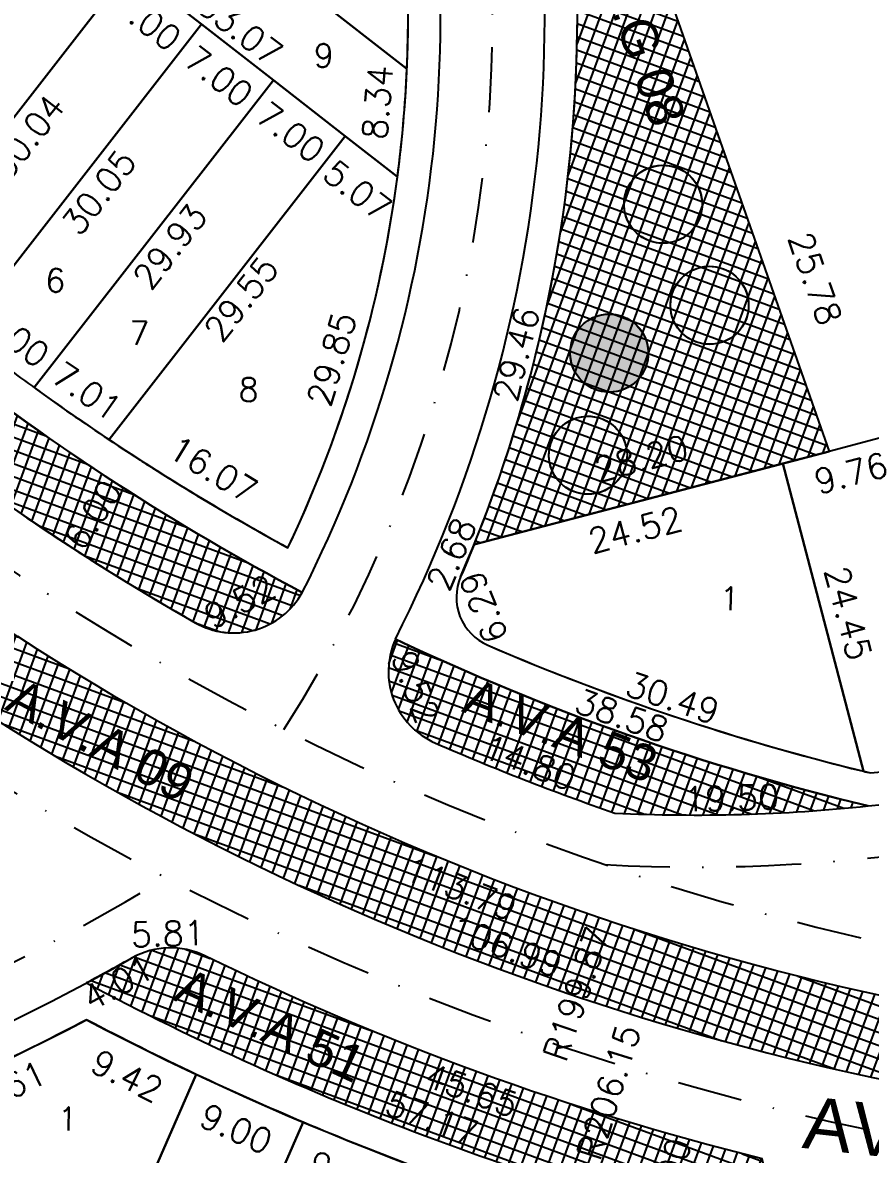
# Model space of a CAD drawing. Header units: millimetres. Extents: x -4430026 to 4783824, y 584 to 9593110.
# Drawn here: x 2916.1 to 2981.2, y 740.9 to 827.9 of the extents above; entities that cross this region are included whole.
import ezdxf
from ezdxf.enums import TextEntityAlignment as Align

# ---------------------------------------------------------------- set-up
doc = ezdxf.new("R2010")
doc.units = ezdxf.units.MM
doc.linetypes.add('CONTINUO', pattern=[0])
doc.linetypes.add('DASHDOT', pattern=[1, 0.5, -0.25, 0, -0.25])
for name, color, linetype in [('Bra-Rua Calçadas', 1, 'Continuous'), ('Calçada', 1, 'Continuous'), ('Cota', 8, 'Continuous'), ('EIXO DAS VIAS', 252, 'DASHDOT'), ('Lotes', 2, 'Continuous'), ('MOLHO', 88, 'Continuous'), ('Nomes de Ruas', 3, 'Continuous'), ('Numero de lotes', 5, 'Continuous'), ('TXT A.VERDES', 7, 'Continuous'), ('Área Verde Alameda etc.', 92, 'Continuous'), ('Área Verde Geral', 98, 'Continuous')]:
    doc.layers.add(name, color=color, linetype=linetype)
doc.styles.add('arcad1', font='romans.shx')
doc.styles.add('ARIAL', font='arial.ttf', dxfattribs={"height": 0.25})
doc.styles.add('ROMANS', font='romans.shx')
doc.dimstyles.new('BOLA100', dxfattribs={"dimscale": 0, "dimtxt": 1.9, "dimasz": 0.18, "dimexe": 0.18, "dimexo": 0.063, "dimgap": 0, "dimtad": 1, "dimzin": 4, "dimdsep": 46, "dimtxsty": 'ROMANS', "dimcen": 0.09, "dimse1": 1, "dimse2": 1, "dimsd1": 1, "dimsd2": 1, "dimclrt": 256, "dimaunit": 1, "dimadec": 4, "dimazin": 0, "dimtfac": 1.2, "dimtix": 1, "dimtmove": 2, "dimatfit": 3, "dimfxl": 1, "dimtvp": 2, "dimtolj": 1, "dimtzin": 4, "dimarcsym": 0})
pattern_1 = [(69.82082076021932, (-350710.3129513949, -9590084.730252339), (-0.8940340631347666, 0.3285716724776191), []), (159.8208207602193, (-350710.3129513949, -9590084.730252339), (-0.3285716724776191, -0.8940340631347666), [])]

# ---------------------------------------------------------------- blocks, each defined once
blk = doc.blocks.new('*D6664')
at = {"layer": 'DEFPOINTS', "color": 0}
for p in [(2990.083176370697, 772.9702470507957), (2980.325322829174, 771.702085230548), (2980.643164598385, 770.4915825465273)]:
    blk.add_point(p, dxfattribs=at)
at = {"layer": 'Cota', "insert": (2985.121907032408, 772.6497684065037), "char_height": 1.9, "attachment_point": 5, "rotation": 14.712059511413436, "style": 'ROMANS'}
blk.add_mtext('\\A1;9.76', dxfattribs=at)
blk = doc.blocks.new('*D6665')
at = {"layer": 'DEFPOINTS', "color": 0}
for p in [(2974.468707655544, 794.0070466679076), (2975.230165789622, 791.1070278305826), (2950.753626524458, 787.7801762782524)]:
    blk.add_point(p, dxfattribs=at)
at = {"layer": 'Cota', "insert": (2963.131361773463, 788.9124462407418), "char_height": 1.9, "attachment_point": 5, "rotation": 14.712059466692104, "style": 'ROMANS'}
blk.add_mtext('\\A1;24.52', dxfattribs=at)
blk = doc.blocks.new('*D6666')
at = {"layer": 'DEFPOINTS', "color": 0}
for p in [(2983.908719432062, 796.4857111648212), (2974.468707656941, 794.0070466641824), (2984.670177567608, 793.585692331118)]:
    blk.add_point(p, dxfattribs=at)
at = {"layer": 'Cota', "insert": (2979.70890823005, 793.2652136805104), "char_height": 1.9, "attachment_point": 5, "rotation": 14.712059511413422, "style": 'ROMANS'}
blk.add_mtext('\\A1;9.76', dxfattribs=at)
blk = doc.blocks.new('*D6685')
at = {"layer": 'DEFPOINTS', "color": 0}
for p in [(2975.467862521714, 794.0943283389122), (2973.115854755496, 793.4767615069187), (2979.326350893346, 769.8240418471881)]:
    blk.add_point(p, dxfattribs=at)
at = {"layer": 'Cota', "insert": (2979.491964195589, 782.5092319597998), "char_height": 1.9, "attachment_point": 5, "rotation": 284.7120594752362, "style": 'ROMANS'}
blk.add_mtext('\\A1;24.45', dxfattribs=at)
blk = doc.blocks.new('*D6757')
at = {"layer": 'DEFPOINTS', "color": 0}
for p in [(2927.735311527724, 747.647022582639), (2930.296073624024, 746.5294927997465), (2917.126418642221, 723.3372894544641)]:
    blk.add_point(p, dxfattribs=at)
at = {"layer": 'Cota', "insert": (2924.120928024175, 734.7546038374062), "char_height": 1.9, "attachment_point": 5, "rotation": 66.4232954322444, "style": 'ROMANS'}
blk.add_mtext('\\A1;26.52', dxfattribs=at)
blk = doc.blocks.new('*D6758')
at = {"layer": 'DEFPOINTS', "color": 0}
for p in [(2935.951502711499, 743.9726763647539), (2938.481966017545, 742.8683691300326), (2925.375147500528, 719.7375016492344)]:
    blk.add_point(p, dxfattribs=at)
at = {"layer": 'Cota', "insert": (2932.323089254978, 731.1307593740564), "char_height": 1.9, "attachment_point": 5, "rotation": 66.42329542986596, "style": 'ROMANS'}
blk.add_mtext('\\A1;26.44', dxfattribs=at)
blk = doc.blocks.new('*D6927')
at = {"layer": 'DEFPOINTS', "color": 0}
for p in [(2918.769131414114, 836.3620681763184), (2920.959070367718, 834.6568529149422), (2900.313444198562, 812.660175949384)]:
    blk.add_point(p, dxfattribs=at)
at = {"layer": 'Cota', "insert": (2910.98166230199, 823.3895617709347), "char_height": 1.9, "attachment_point": 5, "rotation": 52.09357717956143, "style": 'ROMANS'}
blk.add_mtext('\\A1;30.04', dxfattribs=at)
blk = doc.blocks.new('*D6928')
at = {"layer": 'DEFPOINTS', "color": 0}
for p in [(2924.292237944422, 832.0614526160548), (2926.447525886443, 830.3832186706629), (2905.834737537416, 808.3572317734847)]:
    blk.add_point(p, dxfattribs=at)
at = {"layer": 'Cota', "insert": (2916.469211224902, 819.1147632187278), "char_height": 1.9, "attachment_point": 5, "rotation": 52.09357718802846, "style": 'ROMANS'}
blk.add_mtext('\\A1;30.04', dxfattribs=at)
blk = doc.blocks.new('*D6929')
at = {"layer": 'DEFPOINTS', "color": 0}
for p in [(2929.815344474731, 827.760837048341), (2931.920157125902, 826.1219061326642), (2911.356030873942, 804.0542875975859)]:
    blk.add_point(p, dxfattribs=at)
at = {"layer": 'Cota', "insert": (2921.940935867507, 814.8522863766848), "char_height": 1.9, "attachment_point": 5, "rotation": 52.093577184261704, "style": 'ROMANS'}
blk.add_mtext('\\A1;30.05', dxfattribs=at)
blk = doc.blocks.new('*D6930')
at = {"layer": 'DEFPOINTS', "color": 0}
for p in [(2935.338451004109, 823.4602214843521), (2937.336543666567, 821.9043890282617), (2916.949785063496, 799.8444019631038)]:
    blk.add_point(p, dxfattribs=at)
at = {"layer": 'Cota', "insert": (2927.392646238243, 810.6801342370127), "char_height": 1.9, "attachment_point": 5, "rotation": 52.093577186034665, "style": 'ROMANS'}
blk.add_mtext('\\A1;29.93', dxfattribs=at)
blk = doc.blocks.new('*D6931')
at = {"layer": 'DEFPOINTS', "color": 0}
for p in [(2940.861557541402, 819.1596059203637), (2942.688288600058, 817.7372056867666), (2922.708132015064, 795.8458961453775)]:
    blk.add_point(p, dxfattribs=at)
at = {"layer": 'Cota', "insert": (2932.862011378892, 806.664005768678), "char_height": 1.9, "attachment_point": 5, "rotation": 52.093577183841774, "style": 'ROMANS'}
blk.add_mtext('\\A1;29.55', dxfattribs=at)
blk = doc.blocks.new('*D6941')
at = {"layer": 'DEFPOINTS', "color": 0}
for p in [(2923.069746975308, 841.8851747122148), (2945.594192512786, 824.3463167232019), (2944.124041216428, 822.4582609083243)]:
    blk.add_point(p, dxfattribs=at)
at = {"layer": 'Cota', "insert": (2933.445473416601, 831.9772543596766), "char_height": 1.9, "attachment_point": 5, "rotation": 322.09357716465945, "style": 'ROMANS'}
blk.add_mtext('\\A1;28.55', dxfattribs=at)
blk = doc.blocks.new('*D6942')
at = {"layer": 'DEFPOINTS', "color": 0}
for p in [(2918.769131412717, 836.3620681800437), (2944.865320531173, 816.0420405976959), (2945.233162865444, 816.5144456215182)]:
    blk.add_point(p, dxfattribs=at)
at = {"layer": 'Cota', "insert": (2932.768723279362, 827.4240238749755), "char_height": 1.9, "attachment_point": 5, "rotation": 322.09357716465945, "style": 'ROMANS'}
blk.add_mtext('\\A1;33.07', dxfattribs=at)
blk = doc.blocks.new('*D6946')
at = {"layer": 'DEFPOINTS', "color": 0}
for p in [(2924.292237943026, 832.0614526160546), (2929.8153444738, 827.7608370502035), (2927.793717336775, 825.1645431306406)]:
    blk.add_point(p, dxfattribs=at)
at = {"layer": 'Cota', "insert": (2925.615819040977, 828.0644153712813), "char_height": 1.9, "attachment_point": 5, "rotation": 322.09357716465945, "style": 'ROMANS'}
blk.add_mtext('\\A1;7.00', dxfattribs=at)
blk = doc.blocks.new('*D6947')
at = {"layer": 'DEFPOINTS', "color": 0}
for p in [(2929.815344474266, 827.7608370502037), (2935.338451004574, 823.4602214843524), (2933.316823864513, 820.86392756089)]:
    blk.add_point(p, dxfattribs=at)
at = {"layer": 'Cota', "insert": (2931.13892556886, 823.7637998014181), "char_height": 1.9, "attachment_point": 5, "rotation": 322.09357716465945, "style": 'ROMANS'}
blk.add_mtext('\\A1;7.00', dxfattribs=at)
blk = doc.blocks.new('*D6948')
at = {"layer": 'DEFPOINTS', "color": 0}
for p in [(2935.338451004109, 823.4602214843526), (2940.861557538608, 819.1596059166384), (2938.839930395863, 816.5633119897279)]:
    blk.add_point(p, dxfattribs=at)
at = {"layer": 'Cota', "insert": (2936.662032098453, 819.4631842316232), "char_height": 1.9, "attachment_point": 5, "rotation": 322.09357716465945, "style": 'ROMANS'}
blk.add_mtext('\\A1;7.00', dxfattribs=at)
blk = doc.blocks.new('*D6949')
at = {"layer": 'DEFPOINTS', "color": 0}
for p in [(2940.861557538608, 819.159605918501), (2944.865320528845, 816.0420405883829), (2942.84369338896, 813.4457466651465)]:
    blk.add_point(p, dxfattribs=at)
at = {"layer": 'Cota', "insert": (2941.802224699279, 814.993179768373), "char_height": 1.9, "attachment_point": 5, "rotation": 322.09357716465945, "style": 'ROMANS'}
blk.add_mtext('\\A1;5.07', dxfattribs=at)
blk = doc.blocks.new('*D6953')
at = {"layer": 'DEFPOINTS', "color": 0}
for p in [(2911.356030873942, 804.0542875957235), (2917.708375118821, 800.8523548289197), (2916.949785063962, 799.8444019612409)]:
    blk.add_point(p, dxfattribs=at)
at = {"layer": 'Cota', "insert": (2915.482762570959, 803.7163475899529), "char_height": 1.9, "attachment_point": 5, "rotation": 323.0347095750185, "style": 'ROMANS'}
blk.add_mtext('\\A1;7.00', dxfattribs=at)
blk = doc.blocks.new('*D7284')
at = {"layer": 'DEFPOINTS', "color": 0}
for p in [(3024.396313811057, 948.4351791050775), (2960.549410464113, 759.0388850085923)]:
    blk.add_point(p, dxfattribs=at)
at = {"layer": 'Cota', "insert": (2958.600601973814, 753.2579138558845), "char_height": 1.9, "attachment_point": 5, "rotation": 71.37065472917608, "style": 'ROMANS'}
blk.add_mtext('\\A1;R199.87', dxfattribs=at)
blk = doc.blocks.new('*D7285')
at = {"layer": 'DEFPOINTS', "color": 0}
for p in [(3024.396313805004, 948.4351791050768), (2962.953946048264, 751.6561039630813)]:
    blk.add_point(p, dxfattribs=at)
at = {"layer": 'Cota', "insert": (2961.094252566678, 745.7001361456254), "char_height": 1.9, "attachment_point": 5, "rotation": 72.65952952900368, "style": 'ROMANS'}
blk.add_mtext('\\A1;R206.15', dxfattribs=at)
blk = doc.blocks.new('*D7299')
at = {"layer": 'DEFPOINTS', "color": 0}
for p in [(3081.13664826109, 824.9613714889783), (3081.860416565544, 822.204894641463), (2978.02908972603, 794.9418964256089)]:
    blk.add_point(p, dxfattribs=at)
at = {"layer": 'Cota', "insert": (3028.979721390735, 812.2487259860428), "char_height": 1.9, "attachment_point": 5, "rotation": 14.712059465604645, "style": 'ROMANS'}
blk.add_mtext('\\A1;107.35', dxfattribs=at)
blk = doc.blocks.new('*D7413')
at = {"layer": 'DEFPOINTS', "color": 0}
for p in [(2971.787334982125, 820.0753346044872), (2969.486892804839, 819.2675099615493), (2978.029089719393, 794.9418964256087)]:
    blk.add_point(p, dxfattribs=at)
at = {"layer": 'Cota', "insert": (2976.954774033018, 808.2272873323811), "char_height": 1.9, "attachment_point": 5, "rotation": 289.3492650133502, "style": 'ROMANS'}
blk.add_mtext('\\A1;25.78', dxfattribs=at)
blk = doc.blocks.new('*D7414')
at = {"layer": 'DEFPOINTS', "color": 0}
for p in [(2947.549020833085, 887.3091623159136), (2945.808033412659, 886.6977961380521), (2969.48689280484, 819.2675099615496)]:
    blk.add_point(p, dxfattribs=at)
at = {"layer": 'Cota', "insert": (2960.284791122787, 853.9087787235377), "char_height": 1.9, "attachment_point": 5, "rotation": 289.34926501402447, "style": 'ROMANS'}
blk.add_mtext('\\A1;71.47', dxfattribs=at)
blk = doc.blocks.new('*D7415')
at = {"layer": 'DEFPOINTS', "color": 0}
for p in [(2977.472471644515, 797.0617804118007), (2978.029089719394, 794.9418964256088), (2950.753626518288, 787.7801762950163)]:
    blk.add_point(p, dxfattribs=at)
at = {"layer": 'Cota', "insert": (2963.593476593659, 794.3997739515735), "char_height": 1.9, "attachment_point": 5, "rotation": 14.712059447139094, "style": 'ROMANS'}
blk.add_mtext('\\A1;28.20', dxfattribs=at)
blk = doc.blocks.new('*D7621')
at = {"layer": 'DEFPOINTS', "color": 0}
for p in [(2922.206041608296, 793.1798541252945), (2918.907247494673, 788.1680722670144), (2920.615925094157, 787.0434072742742)]:
    blk.add_point(p, dxfattribs=at)
at = {"layer": 'Cota', "insert": (2921.471790023397, 790.0716072714115), "char_height": 1.9, "attachment_point": 5, "rotation": 56.646774077391505, "style": 'ROMANS'}
blk.add_mtext('\\A1;6.00', dxfattribs=at)
blk = doc.blocks.new('*D7622')
at = {"layer": 'DEFPOINTS', "color": 0}
for p in [(2966.071071589271, 742.3824923237219), (2964.436917754611, 736.6093180415585), (2965.87881283796, 736.2011754384653)]:
    blk.add_point(p, dxfattribs=at)
at = {"layer": 'Cota', "insert": (2965.781803827885, 739.3465036031971), "char_height": 1.9, "attachment_point": 5, "rotation": 74.19531221067908, "style": 'ROMANS'}
blk.add_mtext('\\A1;6.00', dxfattribs=at)

msp = doc.modelspace()

# ---------------------------------------------------------------- hatches: boundary and pattern name
at = {"layer": 'MOLHO'}
msp.add_hatch(color=256, dxfattribs=at).paths.add_polyline_path([(2963.844077916221, 803.7922605071703, 1), (2958.43602924036, 801.1936051808784, 1)])
at = {"layer": 'Área Verde Alameda etc.'}
h = msp.add_hatch(dxfattribs=at)
h.set_pattern_fill('ANSI37', color=256, scale=0.3, angle=24.82082076021936, style=0)
h.set_pattern_definition(pattern_1)
edge = h.paths.add_edge_path()
edge.add_line((2909.790788197761, 802.1045904811958), (2877.086714675521, 827.5920612831155))
edge.add_line((2877.086714675521, 827.5920612831155), (2877.085160508623, 827.5900653265903))
edge.add_arc((2881.819251821305, 823.9038234130035), 6.000000000191874, 142.0935771663655, 232.0694205372137)
edge.add_line((2878.131014283617, 819.1712866891662), (2906.810929290355, 796.8199885935078))
edge.add_arc((3024.396313775726, 948.4351791143904), 191.8684149130748, 232.2045804685509, 240.2955897778108)
edge.add_arc((2932.294530772941, 786.9973308500389), 6.005785272553489, 240.318710504116, 331.1653771367256)
edge.add_arc((3024.396399081963, 948.4352986440549), 185.868561617041, 231.9320983565923, 242.14628792342512, ccw=False)
h = msp.add_hatch(dxfattribs=at)
h.set_pattern_fill('ANSI37', color=256, scale=0.3, angle=24.82082076021936, style=0)
h.set_pattern_definition(pattern_1)
edge = h.paths.add_edge_path()
edge.add_line((2901.171908753795, 791.0721298102776), (2870.063660260626, 815.3159162775169))
edge.add_arc((2868.834247749053, 813.7384040356169), 1.999999999239229, 52.06942057050714, 142.0935772170054)
edge.add_line((2867.256217311007, 814.9671513382832), (2866.007392318324, 813.3633359373102))
edge.add_arc((2867.585422756138, 812.1345886327813), 2.000000000262974, 142.093577170805, 232.0422812626653)
edge.add_line((2866.355263161344, 810.5576589033494), (2905.398265087848, 780.1002944969127))
edge.add_arc((3024.396313789695, 948.4351791106651), 206.1484149169539, 234.7430286820938, 264.4793448035696)
edge.add_arc((3004.756299685791, 745.2336900420974), 1.99999999886292, 264.4793447441222, 349.8062617073801)
edge.add_arc((3034.282748342886, 739.9243746605257), 28.00000000269185, 165.4188903751933, 169.8062616886033, ccw=False)
edge.add_arc((3005.248981591651, 747.4768834077308), 1.999999999638153, 345.4188903867997, 444.5572813103912)
edge.add_arc((3024.396313793304, 948.4351791088025), 199.8684149182123, 231.9369935703489, 264.55728130797, ccw=False)
h = msp.add_hatch(dxfattribs=at)
h.set_pattern_fill('ANSI37', color=256, scale=0.3, angle=24.82082076021936, style=0)
h.set_pattern_definition(pattern_1)
edge = h.paths.add_edge_path()
edge.add_arc((2950.173730647062, 778.0295576807598), 6.000000000208535, 155.5389643187564, 246.4637841577227)
edge.add_arc((3024.396313826715, 948.4351790994892), 191.8684149208594, 246.4637841535018, 250.8831987602445)
edge.add_arc((2967.742014789417, 893.6312537696699), 126.6344746026324, 267.2020028903773, 276.0242055436395)
edge.add_arc((3024.396313794294, 948.4351791143904), 185.8684149230979, 244.6141444321569, 256.5082209050656, ccw=False)
h = msp.add_hatch(dxfattribs=at)
h.set_pattern_fill('ANSI37', color=256, scale=0.3, angle=24.82082076021936, style=0)
h.set_pattern_definition(pattern_1)
edge = h.paths.add_edge_path()
edge.add_arc((2927.430991658812, 750.7914316915462), 6.000000001507931, 63.86712742307185, 119.3715047369856)
edge.add_arc((2832.336272604169, 919.7537955977509), 187.8847235041645, 298.1493175323851, 299.37150468325655, ccw=False)
edge.add_arc((3024.396313782419, 948.4351791050772), 220.1484149093194, 241.9799375307803, 256.8579278332629)
edge.add_arc((2851.679434131353, 709.9921384547392), 125.0000000169615, 11.09777027722083, 14.16214752852102)
edge.add_arc((3024.396313786785, 948.4351791143904), 214.1484149160334, 243.86712736503148, 256.0802852195177, ccw=False)
at = {"layer": 'Área Verde Geral'}
h = msp.add_hatch(dxfattribs=at)
h.set_pattern_fill('ANSI37', color=256, scale=0.3, angle=24.82082076021936, style=0)
h.set_pattern_definition(pattern_1)
edge = h.paths.add_edge_path()
edge.add_line((2864.679456780535, 1411.853683464278), (2865.13658281915, 1499.256588805516))
edge.add_arc((2869.136529881902, 1499.236010441605), 3.999999996734691, 90.52059015533689, 179.7052353491663, ccw=False)
edge.add_line((2869.100186332931, 1503.235845329289), (2875.157819375267, 1503.290886573542))
edge.add_line((2875.157819375267, 1503.290886573542), (2875.01826039456, 1476.607084181208))
edge.add_line((2875.01826039456, 1476.607084181208), (2874.753264402376, 1425.939735084821))
edge.add_line((2874.753264402376, 1425.939735084821), (2926.573033215349, 1426.822890253786))
edge.add_line((2926.573033215349, 1426.822890253786), (2927.446920072531, 1422.337130274672))
edge.add_line((2927.446920072531, 1422.337130274672), (2930.240279319101, 1407.998501624961))
edge.add_line((2930.240279319101, 1407.998501624961), (2934.953091216144, 1383.807104049299))
edge.add_line((2934.953091216144, 1383.807104049299), (2998.296593699475, 1310.367228804205))
edge.add_line((2998.296593699475, 1310.367228804205), (2967.180375259706, 1181.594584452037))
edge.add_line((2967.180375259706, 1181.594584452037), (2959.415703457185, 1057.308916132946))
edge.add_line((2959.415703457185, 1057.308916132946), (3004.737756819335, 987.7462694626788))
edge.add_line((3004.737756819335, 987.7462694626788), (2953.95327803759, 900.6646788456032))
edge.add_line((2953.95327803759, 900.6646788456032), (2945.808033412659, 886.6977961380521))
edge.add_line((2945.808033412659, 886.6977961380521), (2969.48689280484, 819.2675099615494))
edge.add_line((2969.48689280484, 819.2675099615494), (2978.029089719394, 794.9418964256088))
edge.add_line((2978.029089719394, 794.9418964256088), (2974.468707653565, 794.0070466865341))
edge.add_line((2974.468707653565, 794.0070466865341), (2950.753626518288, 787.7801762950162))
edge.add_arc((2849.90527482411, 828.5608734731118), 108.7816864263655, 337.9827522666773, 353.5009444837125)
edge.add_arc((2849.905274855018, 828.560873482425), 108.7816863969161, 353.5009444769961, 375.8480956382804)
edge.add_line((2954.552070915104, 858.2678317558507), (2945.016525576693, 885.3405753262828))
edge.add_arc((3301.083869156531, 973.1498808675001), 366.7348187773194, 181.5484476625925, 193.853220828954, ccw=False)
edge.add_line((2934.48296978498, 963.2398917954902), (2936.947919489221, 1340.483241690371))
edge.add_arc((2912.948431812563, 1340.640056993861), 23.99999999544698, 359.6256283755271, 412.0935771515877)
edge.add_line((2927.693399468773, 1359.576422236908), (2867.185939143283, 1406.691089348916))
edge.add_arc((2871.179367882245, 1411.81968827178), 6.500000000366806, 179.7003400102184, 232.09357717591018, ccw=False)

# ---------------------------------------------------------------- linework, layer by layer
at = {"layer": 'Bra-Rua Calçadas'}
for points in [[(2909.790788197761, 802.1045904811958), (2877.086714675521, 827.5920612831155), (2877.085160508623, 827.5900653265903, 0.4140900802477399), (2878.131014283617, 819.1712866891662), (2906.810929290355, 796.8199885935078, 0.03531836230149175), (2929.320616159925, 781.7795450538883, 0.418548333717314), (2937.55569118749, 784.1008419711629, -0.04459734124761607)], [(2901.171908753795, 791.0721298102776), (2870.063660260626, 815.3159162775169, 0.4143370552905027), (2867.256217311007, 814.9671513382832), (2866.007392318324, 813.3633359373102, 0.4139513645019107), (2866.355263161344, 810.5576589033494), (2905.398265087848, 780.1002944969127, 0.1304821948115216), (3004.563890508247, 743.2429668810705, 0.390521805094207), (3006.724729595577, 744.879735684071, -0.01914585761048461), (3007.184566041326, 746.9733828250805, 0.4617386958503184), (3005.438682711554, 749.4678664524595, -0.1433018658670353)], [(2944.712272197345, 780.514003615875, 0.4189491371826931), (2947.777758748141, 772.5287105944494, 0.01928572447992799), (2961.560371341055, 767.1477471683661, 0.03851314566596408), (2981.032126376276, 767.6960994564483, -0.05194434249123517)], [(2930.073717621492, 756.178081810523, 0.2470322407682918), (2924.488169217353, 756.0201787781457, -0.005332848017810643), (2920.974836546799, 754.0918678399662, 0.0650088266620318), (2974.341953577345, 734.052610756878, 0.01337166501172139), (2972.88033423653, 740.5754969679306, -0.05334045613578519)]]:
    msp.add_lwpolyline(points, format="xyb", close=True, dxfattribs=at)
for radius, start, end in [(185.8684149169726, 231.9369934593709, 242.1462939018051), (191.8684149169726, 231.9369934593709, 240.295589726486), (191.8684149169726, 246.4637841384277, 250.883198739526)]:
    msp.add_arc((3024.396313790103, 948.4351791069398), radius, start, end, dxfattribs=at)
at = {"layer": 'Calçada', "lineweight": -3}
msp.add_line((2950.753626524807, 787.7801762782524), (2978.0290897166, 794.9418964125703), dxfattribs=at)
msp.add_lwpolyline([(2959.415703457185, 1057.308916132946), (3004.737756819335, 987.7462694626788), (2953.95327803759, 900.6646788456032), (2945.808033412659, 886.6977961380521), (2969.48689280484, 819.2675099615494), (2978.029089719394, 794.9418964256088), (2974.468707653565, 794.0070466865341), (2950.753626518288, 787.7801762950162, 0.06781455664459789), (2957.98789985139, 816.2482186407337, 0.09781804903330366), (2954.552070915104, 858.2678317558507), (2945.016525576693, 885.3405753262828, -0.05374134927726133), (2934.48296978498, 963.2398917954902), (2936.947919489221, 1340.483241690371, 0.2330198489176031)], format="xyb", dxfattribs=at)
at = {"layer": 'Calçada', "linetype": 'CONTINUO', "lineweight": -3}
msp.add_lwpolyline([(2877.089767699874, 827.590447908316), (2877.088213532976, 827.5884519517908, 0.4140900802477399), (2878.13406730797, 819.1696733143667), (2906.813982314708, 796.8183752187083, 0.03531836230149175), (2929.323669184278, 781.7779316790889, 0.418949137249688), (2937.555691747273, 784.1008429900298)], format="xyb", dxfattribs=at)
at = {"layer": 'Calçada', "lineweight": -3, "flags": 128}
msp.add_lwpolyline([(2733.247448062395, 734.0569071397672), (2816.053687801455, 732.5759475827704, 0.1509820362862692), (2924.488169216422, 756.0201787744204, 0.1509820362862692)], format="xyb", dxfattribs=at)
at = {"layer": 'Calçada', "linetype": 'CONTINUO', "lineweight": -3}
for centre, radius, start, end in [((2849.905274854378, 828.5608734637985), 108.7816864063753, 336.5724169824294, 15.84809563181763), ((2849.905274854378, 828.5608734637985), 106.2816864063753, 333.1220511864731, 15.80651224914485), ((2849.905274857172, 828.5608734600733), 98.28168640637529, 333.1039318185646, 15.66294075703054)]:
    msp.add_arc(centre, radius, start, end, dxfattribs=at)
at = {"layer": 'Calçada'}
for centre, radius, start, end in [((2953.389614195434, 783.7200405132512), 4, 156.5724169824295, 246.6797116463808), ((3024.396313790103, 948.4351791069398), 185.8684149169726, 244.6141444412861, 256.5082209003829), ((3024.396313790103, 948.4351791069398), 183.3684149169726, 246.6797116708809, 256.3736328109201), ((2967.742014786099, 893.631253764082), 126.6344746006332, 276.0242055498372, 292.0631951243163), ((2927.430991656018, 750.7914316896836), 6, 63.8671273478255, 119.3715047447488)]:
    msp.add_arc(centre, radius, start, end, dxfattribs=at)
at = {"layer": 'EIXO DAS VIAS', "ltscale": 10, "flags": 128}
msp.add_lwpolyline([(2722.602143614424, 738.2479342166821), (2816.263767167331, 736.5728300586829, 0.1585392770966974), (2927.099639855196, 762.1673248410711, 0.1585392770966974)], format="xyb", dxfattribs=at)
at = {"layer": 'EIXO DAS VIAS', "ltscale": 10}
for centre, radius, start, end in [((2849.905274854378, 828.5608734637985), 102.2816864063753, 327.4788242682545, 15.80651224914485), ((3024.396313790103, 948.4351791069398), 195.8684149169726, 231.9369934514823, 266.9733504990933), ((3024.396313790103, 948.4351791069398), 210.1484149169725, 234.7171972417039, 266.1568491381424), ((2967.742014786099, 893.631253764082), 130.6344746006332, 266.949868439825, 292.1503185377382)]:
    msp.add_arc(centre, radius, start, end, dxfattribs=at)
at = {"layer": 'Lotes'}
for points in [[(2927.370362540112, 847.4082812443862), (2923.069746975658, 841.8851747122148), (2945.594192513601, 824.346316726927, 0.02321228268454064), (2945.572857376525, 833.2347482555101)], [(2923.069746975658, 841.8851747122148), (2918.769131414463, 836.3620681763182), (2924.292237943375, 832.0614526160548), (2929.815344474615, 827.7608370502035), (2935.338451007252, 823.4602214862148), (2940.861557538958, 819.1596059185008), (2944.865320530591, 816.0420405865202, 0.02176864960266846), (2945.594192514533, 824.3463167287896)], [(2935.338451007252, 823.4602214843521), (2929.815344476012, 827.7608370520661), (2911.356030874291, 804.054287595723), (2912.027934653555, 803.530648609672, 0.00815973558035456), (2916.816365755034, 799.9409692213426, 0.000224547365133775), (2916.949785063845, 799.8444019631038)], [(2940.861557538492, 819.1596059166382), (2935.338451004458, 823.4602214843521), (2916.949785061517, 799.8444019612411, 0.009558768281277061), (2922.708132014481, 795.8458961453775)], [(2944.865320530125, 816.0420405865202), (2940.861557541752, 819.1596059147755), (2922.708132015412, 795.8458961453775, 0.0219132185318115), (2936.454030808864, 787.531075827826, 0.07806022580474055)], [(2983.908719428686, 796.4857111722717), (2978.029089714737, 794.9418964181582), (2974.468707655893, 794.0070466697703), (2980.679203791415, 770.3543270156274, 0.0007261805843457157), (2981.196662830991, 770.2280924227575, 0.01883422505336006), (2990.445431957824, 771.5905940160642)], [(2974.468707652168, 794.0070466846714), (2950.753626530861, 787.7801762968788, -0.006153826349870452), (2949.719360889272, 785.3103991766015, 0.41476215408259), (2951.806131402833, 780.0468154661844, 0.0415954943728811), (2980.679203790949, 770.3543270156274)], [(2929.411903910675, 747.06418182892, -0.01058061068554407), (2920.977301622612, 751.2631106302629, -0.02182033151408311), (2905.954886727837, 744.178619092379), (2905.99819615936, 728.342535929803), (2918.803011026104, 722.7544486988822)], [(2937.628095093985, 743.3898356147597, -0.01010706392817472), (2929.411903912072, 747.0641818307827), (2918.803011027501, 722.7544486970196), (2927.051739884411, 719.1546608936528)], [(2945.98988541389, 740.0491223447511, -0.01011163564456673), (2937.628095093985, 743.3898356147597), (2927.051739884411, 719.1546608936528), (2935.300468741787, 715.5548730865607)]]:
    msp.add_lwpolyline(points, format="xyb", close=True, dxfattribs=at)
for points in [[(2924.292237943841, 832.0614526141921), (2918.769131413066, 836.3620681800435), (2900.313444198911, 812.6601759493838), (2905.704113320318, 808.4590319656322), (2905.834737535437, 808.3572317753474)], [(2929.815344474615, 827.7608370483408), (2924.292237943841, 832.0614526141921), (2905.834737537765, 808.3572317734847), (2911.225512200837, 804.1560055334608), (2911.356030874291, 804.0542875975857)]]:
    msp.add_lwpolyline(points, close=True, dxfattribs=at)
at = {"layer": 'Lotes', "flags": 128}
msp.add_lwpolyline([(2733.202743619086, 731.5573068671415), (2815.92313708678, 730.0778826419751, 0.1436300062362057), (2920.977301623543, 751.2631106321255, 0.1436300062362057)], format="xyb", dxfattribs=at)
at = {"layer": 'Lotes'}
for points in [[(2929.411903911607, 747.0641818270574), (2918.803011027501, 722.7544486970196)], [(2937.628095093985, 743.3898356128971), (2927.051739885343, 719.1546608917902)]]:
    msp.add_lwpolyline(points, dxfattribs=at)
for centre, radius, start, end in [((2849.905274857172, 828.5608734600733), 95.78168640637529, 334.6359739524636, 15.61442463344887), ((2849.905274861363, 828.5608734637985), 95.78168640226379, 357.4780742405848, 15.61442463254788), ((2849.905274851584, 828.5608734619359), 95.78168641201889, 352.4898550889854, 357.4780742405848), ((3024.396313807332, 948.4351790845881), 183.3684149064093, 232.2076774363719, 234.077709610214), ((3024.396313813852, 948.4351791069398), 183.3684149289065, 234.077709610214, 236.3198137010478), ((3024.396313798019, 948.4351791050772), 183.3684149168875, 236.2690737147416, 241.3411497880704), ((3024.396313790103, 948.4351791069398), 222.6484149169725, 242.3224741727429, 256.4383852560325)]:
    msp.add_arc(centre, radius, start, end, dxfattribs=at)
at = {"layer": 'Área Verde Alameda etc.'}
for points in [[(2909.790788197761, 802.1045904811958), (2877.086714675521, 827.5920612831155), (2877.085160508623, 827.5900653265903, 0.4140900802477399), (2878.131014283617, 819.1712866891662), (2906.810929290355, 796.8199885935078, 0.03531836230149175), (2929.320616159925, 781.7795450538883, 0.418548333717314), (2937.55569118749, 784.1008419711629, -0.04459734124761607)], [(2901.171908753795, 791.0721298102776), (2870.063660260626, 815.3159162775169, 0.4143370552905027), (2867.256217311007, 814.9671513382832), (2866.007392318324, 813.3633359373102, 0.4139513645019107), (2866.355263161344, 810.5576589033494), (2905.398265087848, 780.1002944969127, 0.1304821948115216), (3004.563890508247, 743.2429668810705, 0.390521805094207), (3006.724729595577, 744.879735684071, -0.01914585761048461), (3007.184566041326, 746.9733828250805, 0.4617386958503184), (3005.438682711554, 749.4678664524595, -0.1433018658670353)], [(2944.712272197345, 780.514003615875, 0.4189491371826931), (2947.777758748141, 772.5287105944494, 0.01928572447992799), (2961.560371341055, 767.1477471683661, 0.03851314566596408), (2981.032126376276, 767.6960994564483, -0.05194434249123517)], [(2930.073717621492, 756.178081810523, 0.2470322407682918), (2924.488169217353, 756.0201787781457, -0.005332848017810643), (2920.974836546799, 754.0918678399662, 0.0650088266620318), (2974.341953577345, 734.052610756878, 0.01337166501172139), (2972.88033423653, 740.5754969679306, -0.05334045613578519)]]:
    msp.add_lwpolyline(points, format="xyb", close=True, dxfattribs=at)
for radius, start, end in [(185.8684149169726, 231.9369934514823, 242.1462939342385), (191.8684149169726, 231.9369934514823, 240.2955897525532), (191.8684149169726, 246.4637841598278, 250.8831987678878)]:
    msp.add_arc((3024.396313790103, 948.4351791069398), radius, start, end, dxfattribs=at)
at = {"layer": 'Área Verde Geral'}
for points in [[(2965.367461432574, 810.9317525290439, -1), (2965.176636832637, 816.9287172593663, -1)], [(2968.938714861275, 803.1690108851085, -1), (2968.747890263667, 809.1659756117056, -1)], [(2961.235465879423, 799.4944504797945, -1), (2961.044641278089, 805.4914152063916, -1)], [(2959.600108967965, 791.6451628637055, -1), (2959.409284368028, 797.6421275903026, -1)]]:
    msp.add_lwpolyline(points, format="xyb", close=True, dxfattribs=at)
for centre in [(2965.272049131674, 813.9302348960678), (2968.843302560841, 806.1674932521323), (2961.140053578989, 802.4929328449557), (2959.504696668928, 794.6436452251414)]:
    msp.add_circle(centre, 2.999999999999998, dxfattribs=at)

# ---------------------------------------------------------------- texts
at = {"layer": 'Cota', "char_height": 1.9, "attachment_point": 5, "style": 'ROMANS'}
for s, insert, rotation in [('\\A1;8.34', (2943.340008068817, 821.7622000724564, -51.85376853344381), 84.98396464330737), ('\\A1;29.85', (2939.815904125093, 802.0354872439543, -51.85376853344381), 73.56291452534207), ('\\A1;29.46', (2953.997710998565, 802.4149008356521), 75.74184837518787), ('\\A1;7.01', (2921.016285363572, 799.5550477300326, -51.85376853344381), 325.2244928954955), ('\\A1;16.07', (2930.706468341394, 793.5489537064473, -51.85376853344381), 328.83048173402494), ('\\A1;2.68', (2949.016392977896, 787.0562278833727), 67.27758459190522), ('\\A1;6.29', (2951.474962057591, 782.9564369451741), 111.62606429618576), ('\\A1;9.52', (2932.739963088463, 783.4006624874214), 27.76602547324657), ('\\A1;9.52', (2946.258902584073, 776.8475431893507), 291.0013742390039), ('\\A1;30.49', (2966.012136879306, 775.9895318486283, -51.85376853344381), 341.4434581002408), ('\\A1;38.58', (2962.102404496794, 774.6378489211688), 340.5611826686112), ('\\A1;14.80', (2955.025012088519, 771.0261326376835), 338.6734914568731), ('\\A1;19.50', (2970.532024054019, 768.3079166170696), 1.6131042170083403), ('\\A1;113.79', (2949.743768454982, 761.3442558423171), 338.2471373697593), ('\\A1;5.81', (2927.23059166565, 757.8802373540143), 1.6193160800286397), ('\\A1;106.99', (2953.205144923168, 756.8934357651065), 339.6111867440112), ('\\A1;4.01', (2923.398696406906, 754.0899738166968), 28.76041110782082), ('\\A1;9.42', (2924.089745276595, 746.9442626722644, -51.85376853344381), 333.53487761994074), ('\\A1;16.61', (2914.379475060372, 745.7840728555361, -51.85376853344381), 25.248317368610383), ('\\A1;45.65', (2950.559410737815, 745.8592576832066), 339.9737062922746), ('\\A1;57.17', (2947.517293368453, 743.696467330728), 339.41893268202153), ('\\A1;9.00', (2932.470705059344, 742.880685523201, -51.85376853344381), 335.90542583888146), ('\\A1;9.01', (2940.854364830057, 739.3300558217356, -51.85376853344381), 338.22223921387524)]:
    msp.add_mtext(s, dxfattribs=dict(at, insert=insert, rotation=rotation))
at = {"layer": 'Nomes de Ruas', "extrusion": (-0.08174032972505925, 0.02873299177484383, 0.9962393957679576), "style": 'ARIAL'}
msp.add_text('AV.2 .', height=4, rotation=102.9674616850375, dxfattribs=at).set_placement((-1690.001149090513, 2558.894062846698, -222.5480130914559), align=Align.MIDDLE_CENTER)
at = {"layer": 'Numero de lotes', "style": 'arcad1'}
for s, p in [('9', (2939.208790649531, 825.3578282427529, 103.7075370668876)), ('6', (2918.582587040366, 808.0832987428198, 103.7075370668876)), ('7', (2925.034950777759, 804.0334006753305, 103.7075370668876)), ('8', (2933.431571177078, 799.689029011924, 103.7075370668876)), ('1', (2970.401086228771, 783.6325151362012, 103.7075370668876)), ('1', (2919.522668476553, 743.6531517114977, 103.7075370668876))]:
    msp.add_text(s, height=1.799999999999999, rotation=358.9753949972398, dxfattribs=at).set_placement(p, align=Align.MIDDLE_CENTER)
at = {"layer": 'TXT A.VERDES', "linetype": 'CONTINUO', "attachment_point": 1, "style": 'arcad1'}
for s, insert, char_height, width, rotation in [('{\\fArial|b0|i0|c0|p34;A.V.G 08}', (2961.923805239481, 835.6000075545649, 103.7075370668876), 2.799999999999998, 43.98267497603157, 288.94127184183424), ('{\\fArial|b0|i0|c0|p34;A.V.A 09}', (2915.914892458228, 777.6217914149652, 103.7075370668876), 2.799999999999996, 43.98267497603155, 331.87148884790116), ('{\\fArial|b0|i0|c0|p34;A.V.A 53}', (2950.735238046664, 777.5837058015654, 103.7075370668876), 2.799999999999996, 43.98267497603155, 338.82722258526843), ('{\\fArial|b0|i0|c0|p34;A.V.A 51}', (2928.693829238751, 755.3687699959169, 103.7075370668876), 2.799999999999996, 43.98267497603154, 335.23417228797996)]:
    msp.add_mtext(s, dxfattribs=dict(at, insert=insert, char_height=char_height, width=width, rotation=rotation))

# ---------------------------------------------------------------- dimensions: what is measured, and where the dimension line sits
at = {"layer": 'Cota'}
for center, mpoint, picture, middle in [((3024.396313811057, 948.4351791050775, -51.85376853344381), (2960.549410464113, 759.0388850085923, -51.85376853344381), '*D7284', (2958.600601973814, 753.2579138558845, -51.85376853344381)), ((3024.396313805004, 948.4351791050768, -51.85376853344381), (2962.953946048264, 751.6561039630813, -51.85376853344381), '*D7285', (2961.094252566678, 745.7001361456254, -51.85376853344381))]:
    dim = msp.add_radius_dim(center=center, mpoint=mpoint, dimstyle='BOLA100', override={"dimscale": 1}, dxfattribs=at)
    dim.commit()
    dim.dimension.update_dxf_attribs({"geometry": picture, "text_midpoint": middle, "dimtype": 164})
for p1, p2, distance, picture, middle in [((2969.48689280484, 819.2675099615494), (2945.808033412659, 886.6977961380521), -1.8452115871937482, '*D7414', (2960.284791122787, 853.9087787235377)), ((2900.313444198562, 812.6601759493838, -51.85376853344381), (2918.769131414114, 836.3620681763182, -51.85376853344381), -2.775534490533846, '*D6927', (2910.98166230199, 823.3895617709347, -51.85376853344381)), ((2905.834737537416, 808.3572317734847, -51.85376853344381), (2924.292237944423, 832.0614526160548, -51.85376853344381), -2.7316177054051267, '*D6928', (2916.469211224902, 819.1147632187278, -51.85376853344381)), ((2911.356030873942, 804.0542875975857, -51.85376853344381), (2929.815344474731, 827.7608370483408, -51.85376853344381), -2.667645186843613, '*D6929', (2921.940935867507, 814.8522863766848, -51.85376853344381)), ((2978.029089726029, 794.9418964256088, -51.85376853344381), (3081.860416565543, 822.2048946414629, -51.85376853344381), 2.8499131862951104, '*D7299', (3028.979721390735, 812.2487259860428, -51.85376853344381)), ((2916.949785063496, 799.8444019631038, -51.85376853344381), (2935.338451004109, 823.4602214843521, -51.85376853344381), -2.532387987491853, '*D6930', (2927.392646238243, 810.6801342370127, -51.85376853344381)), ((2978.029089719394, 794.9418964256088), (2969.48689280484, 819.2675099615494), -2.4381580885513854, '*D7413', (2976.954774033018, 808.2272873323811)), ((2922.708132015063, 795.8458961453775, -51.85376853344381), (2940.861557541402, 819.1596059203634, -51.85376853344381), -2.315203832321315, '*D6931', (2932.862011378892, 806.664005768678, -51.85376853344381)), ((2911.356030873942, 804.054287595723, -51.85376853344381), (2916.949785063962, 799.8444019612411, -51.85376853344381), 1.2615180754919206, '*D6953', (2915.482762570959, 803.7163475899529, -51.85376853344381)), ((2950.753626518288, 787.7801762950162), (2978.029089719394, 794.9418964256088), 2.191741726617233, '*D7415', (2963.593476593659, 794.3997739515735)), ((2979.326350893347, 769.8240418471883, -51.85376853344381), (2973.115854755497, 793.476761506919, -51.85376853344381), -2.431733810334291, '*D6685', (2979.491964195589, 782.5092319597998, -51.85376853344381)), ((2950.753626524458, 787.7801762782524, -51.85376853344381), (2974.468707655544, 794.0070466679076, -51.85376853344381), -2.99832082119188, '*D6665', (2963.131361773463, 788.9124462407418, -51.85376853344381)), ((2922.206041608297, 793.1798541252946), (2918.907247494673, 788.1680722670143), 2.045592942125441, '*D7621', (2921.471790023397, 790.0716072714115)), ((2917.126418642221, 723.3372894544641, -51.85376853344381), (2927.735311527724, 747.6470225826392, -51.85376853344381), -2.7939891426949224, '*D6757', (2924.120928024175, 734.7546038374062, -51.85376853344381)), ((2925.375147500528, 719.7375016492347, -51.85376853344381), (2935.951502711499, 743.9726763647536, -51.85376853344381), -2.760930823454653, '*D6758', (2932.323089254978, 731.1307593740564, -51.85376853344381)), ((2966.071071589271, 742.3824923237219), (2964.43691775461, 736.6093180415585), 1.4985465677945906, '*D7622', (2965.781803827885, 739.3465036031971))]:
    dim = msp.add_aligned_dim(p1=p1, p2=p2, distance=distance, dimstyle='BOLA100', override={"dimscale": 1}, dxfattribs=at)
    dim.commit()
    dim.dimension.update_dxf_attribs({"geometry": picture, "text_midpoint": middle})
for base, p1, p2, angle, picture, middle in [((2944.124041216428, 822.4582609083243, -51.85376853344381), (2923.069746975309, 841.8851747122148, -51.85376853344381), (2945.594192512786, 824.3463167232017, -51.85376853344381), 142.0935771646594, '*D6941', (2933.445473416601, 831.9772543596766, -51.85376853344381)), ((2945.233162865444, 816.5144456215182, -51.85376853344381), (2918.769131412717, 836.3620681800435, -51.85376853344381), (2944.865320531173, 816.0420405976961, -51.85376853344381), 142.0935771646594, '*D6942', (2932.768723279362, 827.4240238749755, -51.85376853344381)), ((2927.793717336775, 825.1645431306406, -51.85376853344381), (2924.292237943026, 832.0614526160548, -51.85376853344381), (2929.8153444738, 827.7608370502035, -51.85376853344381), 142.0935771646594, '*D6946', (2925.615819040977, 828.0644153712813, -51.85376853344381)), ((2933.316823864513, 820.86392756089, -51.85376853344381), (2929.815344474266, 827.7608370502035, -51.85376853344381), (2935.338451004574, 823.4602214843521, -51.85376853344381), 142.0935771646594, '*D6947', (2931.13892556886, 823.7637998014181, -51.85376853344381)), ((2938.839930395863, 816.5633119897279, -51.85376853344381), (2935.338451004109, 823.4602214843521, -51.85376853344381), (2940.861557538608, 819.1596059166382, -51.85376853344381), 142.0935771646594, '*D6948', (2936.662032098453, 819.4631842316232, -51.85376853344381)), ((2984.670177567608, 793.585692331118, -51.85376853344381), (2974.468707656941, 794.0070466641823, -51.85376853344381), (2983.908719432062, 796.4857111648212, -51.85376853344381), 194.7120595114134, '*D6666', (2979.70890823005, 793.2652136805104, -51.85376853344381)), ((2980.643164598385, 770.4915825465273, -51.85376853344381), (2990.083176370697, 772.9702470507959, -51.85376853344381), (2980.325322829174, 771.7020852305482, -51.85376853344381), 14.71205951141344, '*D6664', (2985.121907032408, 772.6497684065037, -51.85376853344381))]:
    dim = msp.add_linear_dim(base=base, p1=p1, p2=p2, angle=angle, dimstyle='BOLA100', override={"dimscale": 1}, dxfattribs=at)
    dim.commit()
    dim.dimension.update_dxf_attribs({"geometry": picture, "text_midpoint": middle})
dim = msp.add_linear_dim(base=(2942.84369338896, 813.4457466651465, -51.85376853344381), p1=(2940.861557538608, 819.1596059185008, -51.85376853344381), p2=(2944.865320528845, 816.0420405883829, -51.85376853344381), angle=142.0935771646594, dimstyle='BOLA100', override={"dimscale": 1}, dxfattribs=at)
dim.commit()
dim.dimension.update_dxf_attribs({"geometry": '*D6949', "text_midpoint": (2941.802224699279, 814.993179768373, -51.85376853344381), "dimtype": 160})

doc.saveas('drawing.dxf')
